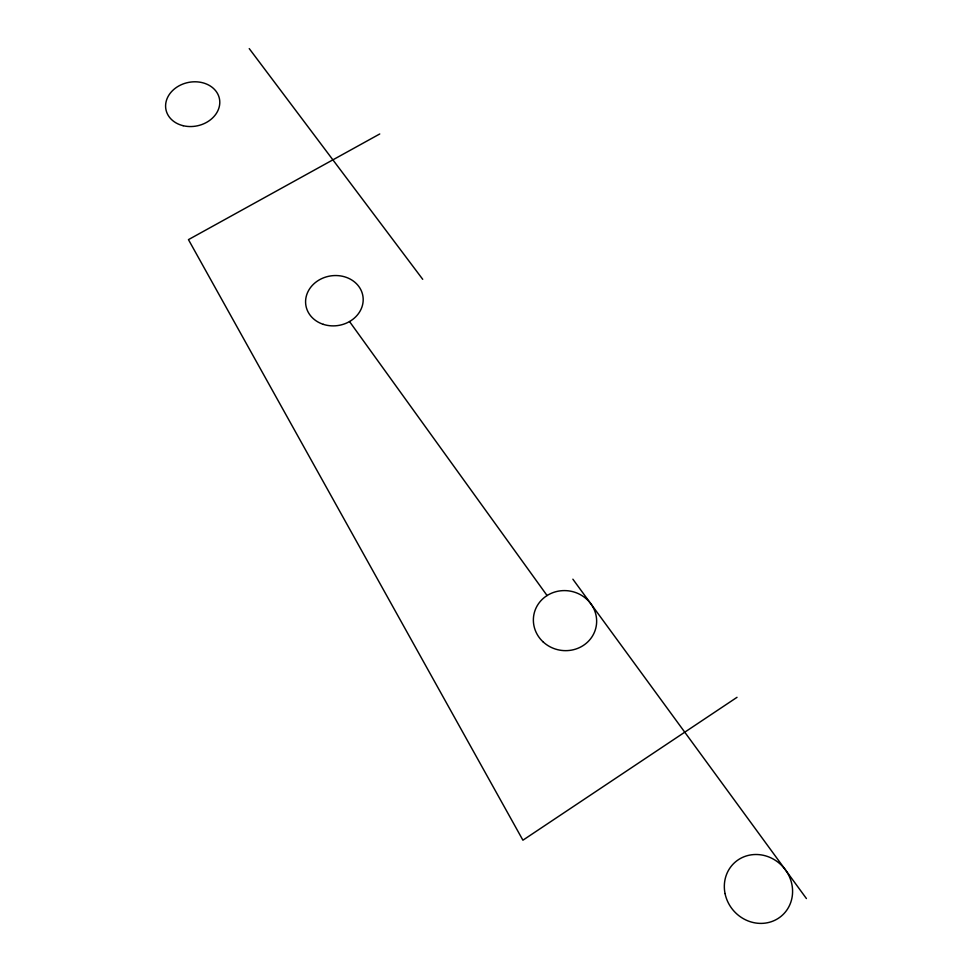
<?xml version="1.0" encoding="UTF-8"?>
<svg xmlns="http://www.w3.org/2000/svg" width="972" height="972" viewBox="0 0 972 972"><rect width="100%" height="100%" fill="white"/><g stroke="black" fill="none" stroke-linecap="round" stroke-linejoin="round"><path stroke-width="1.46" d="M737.019 697.313L522.912 840.197L188.459 239.634L379.748 133.966M249.233 48.6L422.723 279.316M572.873 579.191L806.42 898.553M349.519 321.538L547.078 595.544M725.051 893.572A35.502 33.024 48.7 0 0 781.209 916.207A35.502 33.024 48.7 0 0 769.131 857.085A35.502 33.024 48.7 0 0 725.051 893.572M543.056 641.836A31.699 29.974 10.4 0 0 595.727 628.422A31.699 29.974 10.4 0 0 556.251 591.608A31.699 29.974 10.4 0 0 543.056 641.836M323.299 324.344A28.881 25.065 -8.9 0 0 362.957 296.424A28.881 25.065 -8.9 0 0 316.908 281.394A28.881 25.065 -8.9 0 0 323.299 324.344M183.149 125.704A27.301 22.162 -11.6 0 0 219.429 98.694A27.301 22.162 -11.6 0 0 175.47 88.112A27.301 22.162 -11.6 0 0 183.149 125.704"/></g></svg>
